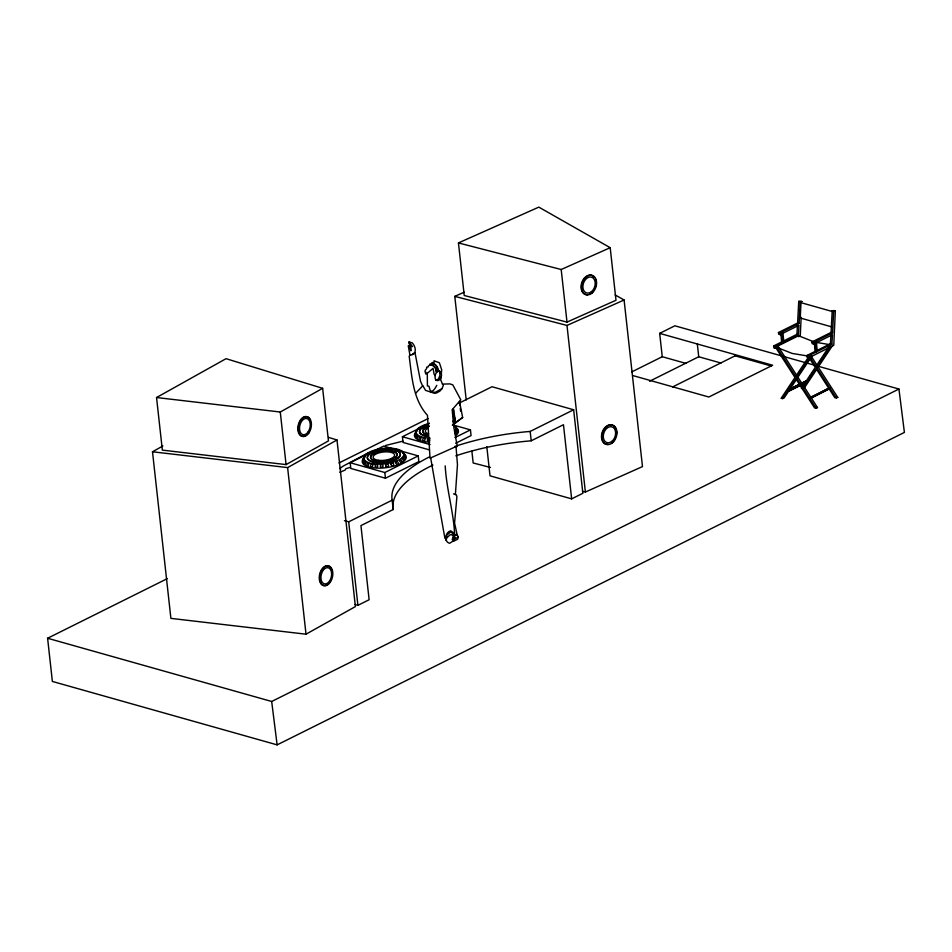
<?xml version="1.0" encoding="UTF-8"?>
<svg xmlns="http://www.w3.org/2000/svg" width="952" height="952" viewBox="0 0 952 952"><rect width="100%" height="100%" fill="white"/><g stroke="black" fill="none" stroke-linecap="round" stroke-linejoin="round"><path stroke-width="1.43" d="M801.144 317.266L800.275 335.889L798.645 336.71M835.332 310.959L833.75 345.338L808.819 357.762L807.332 357.333L807.117 355.393L830.406 343.791L831.893 344.207L832.464 334.699L813.639 344.077L812.151 343.66L811.961 341.97L831.072 332.45L832.56 332.867L833.69 311.256L835.332 310.959L833.845 310.542L832.203 310.84L831.072 332.45M797.026 375.85L778.331 346.825L775.344 348.313L773.857 347.897L773.643 345.945L775.13 346.361L798.431 334.759L798.99 325.251L780.164 334.628L778.677 334.212L778.486 332.522L797.609 323.002L798.728 301.391L801.87 301.51L798.728 301.391M778.486 332.522L779.974 332.938L799.097 323.418L800.216 301.82M773.643 345.945L796.943 334.342L797.502 324.834M830.406 343.791L830.977 334.271M455.389 494.54L457.46 464.719L456.02 446.583L457.281 446.452L453.711 426.603L452.188 409.669L460.804 399.828L452.795 384.846L449.856 383.894L442.502 384.108L440.3 378.92L438.777 378.527L437.206 379.955A4.831 3.118 -75.6 0 1 435.54 380.169M453.568 536.321L452.2 539.796L454.366 540.296L449.499 543.33L447.428 542.176L445.667 539.486C445.274 536.047 447.012 531.597 450.689 530.776L453.426 532.715L453.568 536.321L451.498 534.584L449.903 534.965L447.035 537.642L446 540.01M445.667 539.486L446.928 535.036L450.415 532.156L453.14 533.298L454.461 537.333L454.366 540.296M454.854 535.024L457.555 535.44L458.198 537.19L457.674 539.26L453.545 541.2M435.207 375.564L434.1 374.243L433.077 368.341L427.293 373.327L427.412 385.976L428.959 386.203L430.316 390.891C433.196 392.807 435.647 387.19 436.789 385.358M417.523 429.78L415.024 434.005L416.524 431.446M415.857 393.045L422.843 385.691L425.544 390.38L434.54 393.331L436.611 392.938L439.872 391.117L441.99 388.642L443.394 385.298L442.502 384.108M418.713 428.983L419.261 428.138M417.404 430.03L417.071 430.625M438.777 378.527L440.002 375.076L439.776 372.767A4.831 3.118 -75.6 0 0 438.015 370.816M365.032 456.329L364.307 457.46M440.609 379.17L441.109 377.289L439.574 376.897M366.639 454.723L368.245 453.557M811.806 356.274L797.895 377.194L817.471 407.563L816.043 408.277L796.467 377.908L810.378 356.976L808.891 356.56L795.598 376.552L776.903 347.539L775.416 347.111L794.979 377.492L781.08 398.412L783.996 398.115L796.503 379.301M788.232 389.082L790.684 385.393M797.812 374.672L800.156 371.137M806.415 361.736L807.974 359.38M782.568 398.828L795.848 378.837L814.555 407.861L816.043 408.277M829.204 346.445L815.912 366.437L810.461 357.976M810.176 376.504L812.627 372.815M819.684 362.2L822.028 358.678M824.372 355.144L825.931 352.787M803.655 387.535L816.162 368.721L834.856 397.746L837.772 397.448L818.208 367.079L832.119 346.147M836.344 398.162L816.78 367.793L830.679 346.861M804.309 388L816.804 369.186M365.068 455.71L362.807 460.006L364.152 457.638M409.955 355.215L408.253 345.814L409.241 345.457L410.883 350.848L411.002 346.564L408.801 343.16L408.991 341.839L412.264 342.898C416.06 346.79 417.25 354.798 409.955 355.215L409.182 356.226C411.907 376.623 412.93 399.423 427.46 415.322L430.018 458.209L456.02 446.583M419.499 427.876L420.32 427.377M445.584 537.713L444.917 538.308C440.157 511.64 435.314 484.699 430.661 457.805M452.617 421.581L454.782 419.796M452.783 424.913L462.648 417.476L459.495 401.458L459.971 405.588M452.343 425.02L462.648 417.476M441.99 388.642L435.219 392.343L431.006 391.915M412.347 354.287L414.989 352.621L420.51 381.276L422.605 385.869M454.437 538.951L458.198 537.19M156.544 397.531L226.052 358.678L322.645 388.333L328.452 440.907L286.076 464.6L162.352 450.118L156.544 397.531L280.269 412.026L322.645 388.333M328.559 437.396L336.996 439.991L355.393 606.591L306.008 634.199L170.896 618.372L152.499 451.772L162.863 445.976M152.499 451.772L287.611 467.599L336.996 439.991M338.948 462.981L428.126 418.571M458.745 403.315L492.017 386.738L573.639 409.776L582.862 493.279L571.652 498.872L490.018 475.833L486.817 446.75M398.828 450.415L418.225 455.889L418.856 461.589L385.453 478.225L350.824 468.455L350.193 462.743L369.459 453.152M372.03 451.879L383.596 446.119L393.295 448.856M429.364 449.868L403.041 442.442L402.41 436.742L419.106 428.424M424.247 425.865L429.388 423.307M817.589 366.08L898.938 389.035L904.4 432.422L277.127 744.869L52.372 681.442L47.6 638.245L167.374 578.59M685.952 363.402L662.247 356.714L659.677 333.367L674.873 325.798L814.733 365.27M350.193 462.743L384.822 472.525L418.225 455.889M455.02 437.551L470.443 429.876L471.062 435.576L455.651 443.263M631.688 371.935L662.247 356.714M344.422 520.625L348.694 521.827L392.164 500.169A134.994 52.098 -6.3 0 1 429.507 456.865M454.782 446.488A134.994 52.098 -6.3 0 1 530.169 431.435L573.639 409.776M649.562 381.252L698.732 356.762L721.045 363.057M432.922 465.064A134.994 52.098 -6.3 0 0 393.2 509.534L360.939 525.599L369.126 599.748L357.916 605.329L355.096 604.532M455.818 455.853A134.994 52.098 -6.3 0 1 531.204 440.8L563.465 424.723L571.652 498.872M672.647 386.928L735.099 355.822L771.358 366.044M781.651 342.22L783.758 341.804L782.972 332.962L781.675 333.617L782.461 342.446L781.651 342.22L780.854 333.39M782.461 342.446L783.758 341.804M811.961 341.97L813.448 342.387L832.56 332.867M815.114 351.669L817.232 351.252L816.447 342.411L815.138 343.065L815.935 351.895L815.114 351.669L814.329 342.839M815.935 351.895L817.232 351.252M807.117 355.393L808.605 355.81L831.893 344.207M807.332 357.333L808.891 356.56M796.467 377.908L797.895 377.194M816.78 367.793L818.208 367.079M788.803 389.499L806.427 380.729L807.617 381.573L802.584 384.084M791.029 388.678L799.847 384.287M802.357 383.037L806.13 381.157M788.744 390.974L800.073 385.334M807.332 382.002L788.446 391.415L787.256 390.558M810.795 397.198L829.668 387.797L810.021 397.888M47.6 638.245L271.677 701.481L898.938 389.035M458.447 242.927L538.82 207.131L610.196 247.698L615.992 300.273L566.999 322.097L464.243 295.501L458.447 242.927L561.192 269.511L610.196 247.698M466.206 399.911L454.782 296.381L464.183 292.193M454.782 296.381L566.987 325.429L624.096 299.999L642.481 466.599L585.385 492.029L582.505 491.28M339.757 472.24L345.052 470.145L345.933 468.67L350.276 467.361M385.417 445.524L402.982 441.145M370.649 452.414L366.758 453.664L343.16 466.123L340.054 468.229L340.59 469.253M436.849 371.161L438.717 371.149A4.831 3.118 -75.6 0 1 441.312 373.16L441.538 375.469L440.3 378.92A4.831 3.118 -75.6 0 1 436.337 380.181L435.73 379.515A4.831 3.118 -75.6 0 1 435.076 376.29L435.29 375.052A4.831 3.118 -75.6 0 1 437.051 371.994A12.876 8.318 -75.6 0 0 430.197 364.89L429.983 363.973L431.994 363.485A13.292 8.58 -75.6 0 1 438.717 371.149M456.056 534.619L457.103 534.524L454.568 523.112L456.912 496.575L456.294 494.873L453.521 493.838M395.592 449.201L397.079 449.832M816.173 342.387L830.525 344.755M807.891 356.036L792.112 353.418L775.904 347.004L798.538 335.735L813.389 341.613M402.172 451.748L405.433 455.687L403.243 453.045M436.028 371.732L437.051 371.994M439.812 372.898L441.335 373.303L441.704 369.804L439.372 362.724L434.041 360.844L434.469 361.998L431.994 362.736L431.994 363.485A13.352 7.687 -72.8 0 1 437.694 370.887M490.435 467.456L473.168 462.981L471.883 451.248M832.203 310.84L833.69 311.256M832.976 311.697L800.989 302.665L800.251 317.992L832.238 327.024M797.609 323.002L799.097 323.418M796.943 334.342L798.431 334.759M659.677 333.367L772.619 365.247L708.835 397.02L633.544 375.766M836.284 397.032L837.772 397.448M802.869 388.713L801.382 388.297L815.293 367.377L808.248 356.441M815.983 407.147L817.471 407.563M453.818 425.187L470.443 429.876M402.41 436.742L430.114 444.56M453.045 538.011L454.77 538.094C454.306 513.83 446.488 490.209 445.203 465.873M427.293 373.327L425.52 373.957L426.02 372.244L425.032 372.125L425.187 370.304L426.722 368.495L426.651 367.186L428.221 366.925L428.281 366.008L430.197 364.89A12.935 7.414 -73 0 1 434.981 367.96M615.147 294.918L624.096 299.999M403.005 452.795L402.244 451.867M455.71 422.617L452.581 409.467L454.128 420.368L455.71 422.617L453.426 409.039L453.604 411.871M401.292 451.712L399.293 450.237L399.435 450.82M811.104 356.06L817.34 365.735M412.502 346.635L409.205 341.994M271.677 701.481L277.127 744.869M460.28 408.337L460.589 411.085M813.448 342.387L813.639 344.077M808.605 355.81L808.819 357.762M779.974 332.938L780.164 334.628M775.13 346.361L775.344 348.313M734.968 354.62L735.099 355.822M697.328 343.993L698.732 356.762M561.192 269.511L566.999 322.097M566.987 325.429L585.385 492.029M530.169 431.435L531.204 440.8M392.164 500.169L393.2 509.534M384.822 472.525L385.453 478.225M348.694 521.827L357.916 605.329M287.611 467.599L306.008 634.199M280.269 412.026L286.076 464.6M453.866 416.119L454.128 420.368M436.337 371.03A4.831 3.118 -75.6 0 1 437.194 370.756M305.39 435.754A10.127 6.295 -76.9 0 1 298.012 430.887A10.127 6.295 -76.9 0 1 302.236 417.952A10.127 6.295 -76.9 0 1 310.352 420.57M310.828 422.855A10.127 6.295 -76.9 0 1 310.876 425.377M308.484 432.696A10.127 6.295 -76.9 0 1 307.032 434.505M329.88 581.91A10.127 6.295 -76.9 0 1 320.039 582.243A10.127 6.295 -76.9 0 1 323.632 567.154A10.127 6.295 -76.9 0 1 332.236 572.057M332.272 574.58A10.127 6.295 -76.9 0 1 331.879 577.186M587.646 294.727A10.127 7.199 -71.3 0 1 582.029 281.887A10.127 7.199 -71.3 0 1 594.56 277.365M595.559 279.269A10.127 7.199 -71.3 0 1 596.071 281.566M596.083 284.077A10.127 7.199 -71.3 0 1 595.583 286.647M593.227 291.264A10.127 7.199 -71.3 0 1 589.621 294.18M608.054 444.417A10.127 7.199 -71.3 0 1 602.985 430.387A10.127 7.199 -71.3 0 1 615.956 428.971M616.479 431.256A10.127 7.199 -71.3 0 1 616.491 433.779M615.016 438.801A10.127 7.199 -71.3 0 1 611.922 442.704M403.053 453.128A22.11 8.532 -6.3 0 1 384.608 467.86A22.11 8.532 -6.3 0 1 364.973 456.972M377.42 461.292A13.364 5.153 -6.3 0 1 372.232 454.735A13.364 5.153 -6.3 0 1 390.296 451.01A13.364 5.153 -6.3 0 1 395.485 457.567M393.426 458.852A13.364 5.153 -6.3 0 1 384.108 461.315M374.957 450.701A1.38 0.75 -28 0 1 376.504 450.165M379.765 449.772A1.38 0.821 -12.8 0 1 381.288 449.154M395.318 450.439A16.589 6.402 -6.3 0 1 393.569 460.447A16.589 6.402 -6.3 0 1 369.031 460.363A16.589 6.402 -6.3 0 1 379.301 450.391M383.561 449.749A16.589 6.402 -6.3 0 1 391.855 449.772M385.274 448.939A1.38 0.809 3.2 0 1 387.202 448.844M390.475 448.844A1.38 0.738 18 0 1 391.95 448.808M370.126 452.795A1.38 0.619 -40.8 0 1 370.816 452.033M371.399 451.688A1.38 0.619 -40.8 0 1 372.172 451.772M455.27 427.127A22.11 8.532 -6.3 0 1 455.663 435.659M429.745 442.109A22.11 8.532 -6.3 0 1 416.333 431.708M453.164 424.532A20.052 7.735 -6.3 0 1 455.437 430.209M430.018 438.122A20.052 7.735 -6.3 0 1 416.131 432.148A20.052 7.735 -6.3 0 1 429.328 423.462M429.84 440.407A1.38 1.273 -70.9 0 1 427.888 441.133A1.38 1.273 -70.9 0 1 427.841 438.967A1.38 1.273 -70.9 0 1 429.816 439.36M426.77 425.175A1.38 0.75 -28 0 1 427.769 424.318M428.043 436.206A16.589 6.402 -6.3 0 1 427.531 425.116M428.079 436.528A16.589 6.402 -6.3 0 1 427.567 425.425M423.033 426.02A1.38 0.619 -40.8 0 1 424.413 425.949M426.817 434.421A13.364 5.153 -6.3 0 1 429.185 426.032M428.602 433.862A10.817 4.177 -6.3 0 1 428.329 427.96M426.853 434.743A13.364 5.153 -6.3 0 1 429.221 426.341M435.647 369.697A12.935 7.414 -73 0 1 435.873 370.685M362.938 461.803L364.033 459.733L362.938 461.803M415.155 435.79L416.25 433.719L415.155 435.79M403.874 455.651L405.445 457.876L403.874 455.651M456.091 429.649L457.65 431.863L456.091 429.649M811.199 397.829L810.426 398.519L830.073 388.428L811.199 397.829M456.008 427.484L457.615 429.709L456.091 427.531M454.437 425.699L456.246 427.722L454.437 425.699M308.269 431.696A8.294 5.153 -76.9 0 0 306.818 418.523A8.294 5.153 -76.9 0 0 299.594 429.554A8.294 5.153 -76.9 0 0 308.269 431.696M309.007 432.827A10.127 6.295 -76.9 0 0 307.234 416.738A10.127 6.295 -76.9 0 0 298.416 430.209A10.127 6.295 -76.9 0 0 309.007 432.827M329.666 580.898A8.294 5.153 -76.9 0 0 328.214 567.737A8.294 5.153 -76.9 0 0 320.991 578.756A8.294 5.153 -76.9 0 0 329.666 580.898M330.415 582.029A10.127 6.295 -76.9 0 0 328.642 565.952A10.127 6.295 -76.9 0 0 319.824 579.411A10.127 6.295 -76.9 0 0 330.415 582.029M591.454 291.681A8.294 5.891 -71.3 0 0 592.787 277.746A8.294 5.891 -71.3 0 0 582.922 285.719A8.294 5.891 -71.3 0 0 591.454 291.681M591.977 293.156A10.127 7.199 -71.3 0 0 593.62 276.128A10.127 7.199 -71.3 0 0 581.565 285.862A10.127 7.199 -71.3 0 0 591.977 293.156M611.85 441.383A8.294 5.891 -71.3 0 0 613.195 427.448A8.294 5.891 -71.3 0 0 603.318 435.421A8.294 5.891 -71.3 0 0 611.85 441.383M612.386 442.858A10.127 7.199 -71.3 0 0 614.016 425.83A10.127 7.199 -71.3 0 0 601.962 435.564A10.127 7.199 -71.3 0 0 612.386 442.858M395.782 462.601A1.38 1.154 62.1 0 0 397.543 464.124A1.38 1.154 62.1 0 0 397.638 461.851A1.38 1.154 62.1 0 0 395.782 462.601M372.256 466.516A1.38 1.13 -75 0 0 372.256 464.159A1.38 1.13 -75 0 0 370.542 465.552A1.38 1.13 -75 0 0 372.256 466.516M382.085 467.313A1.38 1.357 -49.7 0 0 382.633 464.993A1.38 1.357 -49.7 0 0 380.372 465.718A1.38 1.357 -49.7 0 0 382.085 467.313M399.697 460.494A1.38 0.964 62.4 0 0 401.208 462.279A1.38 0.964 62.4 0 0 401.363 460.185A1.38 0.964 62.4 0 0 399.697 460.494M368.305 465.254A1.38 0.916 -74.8 0 0 368.198 462.993A1.38 0.916 -74.8 0 0 366.817 464.671A1.38 0.916 -74.8 0 0 368.305 465.254M374.207 463.862A20.052 7.735 -6.3 0 0 403.803 454.14A20.052 7.735 -6.3 0 0 373.577 450.451A20.052 7.735 -6.3 0 0 374.207 463.862M377.242 467.015A1.38 1.273 -70.9 0 0 376.897 464.695A1.38 1.273 -70.9 0 0 375.159 466.278A1.38 1.273 -70.9 0 0 377.242 467.015M377.397 460.97A13.364 5.153 -6.3 0 0 397.115 454.497A13.364 5.153 -6.3 0 0 376.968 452.033A13.364 5.153 -6.3 0 0 377.397 460.97M385.869 466.016A1.38 1.357 27.1 0 0 388.237 466.266A1.38 1.357 27.1 0 0 387.262 464.1A1.38 1.357 27.1 0 0 385.869 466.016M391.022 464.374A1.38 1.297 56.5 0 0 393.057 465.576A1.38 1.297 56.5 0 0 392.95 463.219A1.38 1.297 56.5 0 0 391.022 464.374M402.482 458.471A1.38 0.714 60.7 0 0 403.993 460.113A1.38 0.714 60.7 0 0 403.672 458.067A1.38 0.714 60.7 0 0 402.482 458.471M365.187 463.767A1.38 0.666 -72.8 0 0 365.497 461.506A1.38 0.666 -72.8 0 0 364.235 463.005A1.38 0.666 -72.8 0 0 365.187 463.767M375.838 462.22A16.589 6.402 -6.3 0 0 400.328 454.175A16.589 6.402 -6.3 0 0 375.314 451.117A16.589 6.402 -6.3 0 0 375.838 462.22M378.646 460.316A10.817 4.177 -6.3 0 0 394.628 455.068A10.817 4.177 -6.3 0 0 378.313 453.081A10.817 4.177 -6.3 0 0 378.646 460.316M424.473 440.514A1.38 1.13 -75 0 0 424.473 438.158A1.38 1.13 -75 0 0 422.748 439.55A1.38 1.13 -75 0 0 424.473 440.514M420.522 439.253A1.38 0.916 -74.8 0 0 420.415 436.992A1.38 0.916 -74.8 0 0 419.035 438.67A1.38 0.916 -74.8 0 0 420.522 439.253M454.699 432.47A1.38 0.714 60.7 0 0 456.21 434.112A1.38 0.714 60.7 0 0 455.889 432.053A1.38 0.714 60.7 0 0 454.699 432.47M417.404 437.765A1.38 0.666 -72.8 0 0 417.714 435.492A1.38 0.666 -72.8 0 0 416.452 437.004A1.38 0.666 -72.8 0 0 417.404 437.765"/></g></svg>
